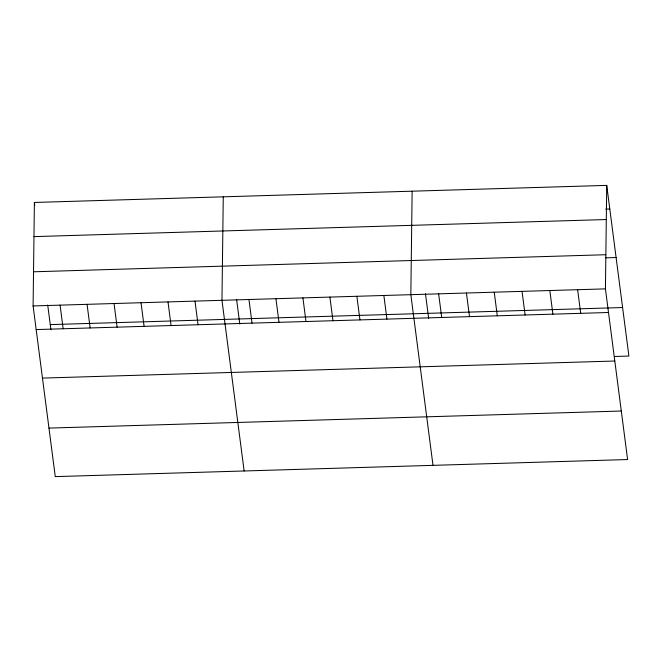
<?xml version="1.0" encoding="UTF-8"?>
<svg xmlns="http://www.w3.org/2000/svg" width="662" height="662" viewBox="0 0 662 662"><rect width="100%" height="100%" fill="white"/><g stroke="black" fill="none" stroke-linecap="round" stroke-linejoin="round"><path stroke-width="0.99" d="M606.731 185.385L605.432 288.872L627.601 459.544L55.269 476.615L33.1 305.943L34.399 202.456L606.731 185.385L628.9 356.057L614.485 356.487M223.268 196.829L221.969 300.308L244.137 470.98M412.136 191.194L410.837 294.673L433.006 465.345M605.68 209.134L609.801 209.01M33.969 236.607L606.301 219.536M33.53 271.792L605.862 254.721M605.813 257.849L616.107 257.535M33.1 305.943L605.432 288.872M50.262 324.603L622.594 307.532M36.17 329.568L608.502 312.497M42.467 378.093L614.808 361.022M48.963 428.091L621.295 411.019M577.636 289.699L580.706 313.325M549.832 290.527L552.902 314.152M522.037 291.354L525.107 314.988M494.241 292.19L497.303 315.815M466.437 293.018L469.507 316.643M438.641 293.845L441.711 317.47M425.459 293.729L428.662 318.389M383.861 295.484L386.931 319.109M356.876 296.286L359.946 319.912M329.899 297.089L332.961 320.714M302.915 297.892L305.985 321.517M275.93 298.703L279 322.328M248.953 299.505L252.023 323.13M236.591 299.365L239.793 324.024M194.992 301.111L198.054 324.736M168.007 301.922L171.077 325.547M141.023 302.724L144.093 326.349M114.046 303.527L117.116 327.152M87.061 304.33L90.131 327.955M60.085 305.141L63.147 328.766M34.399 202.456L34.78 205.41M47.714 305L50.916 329.659"/></g></svg>
